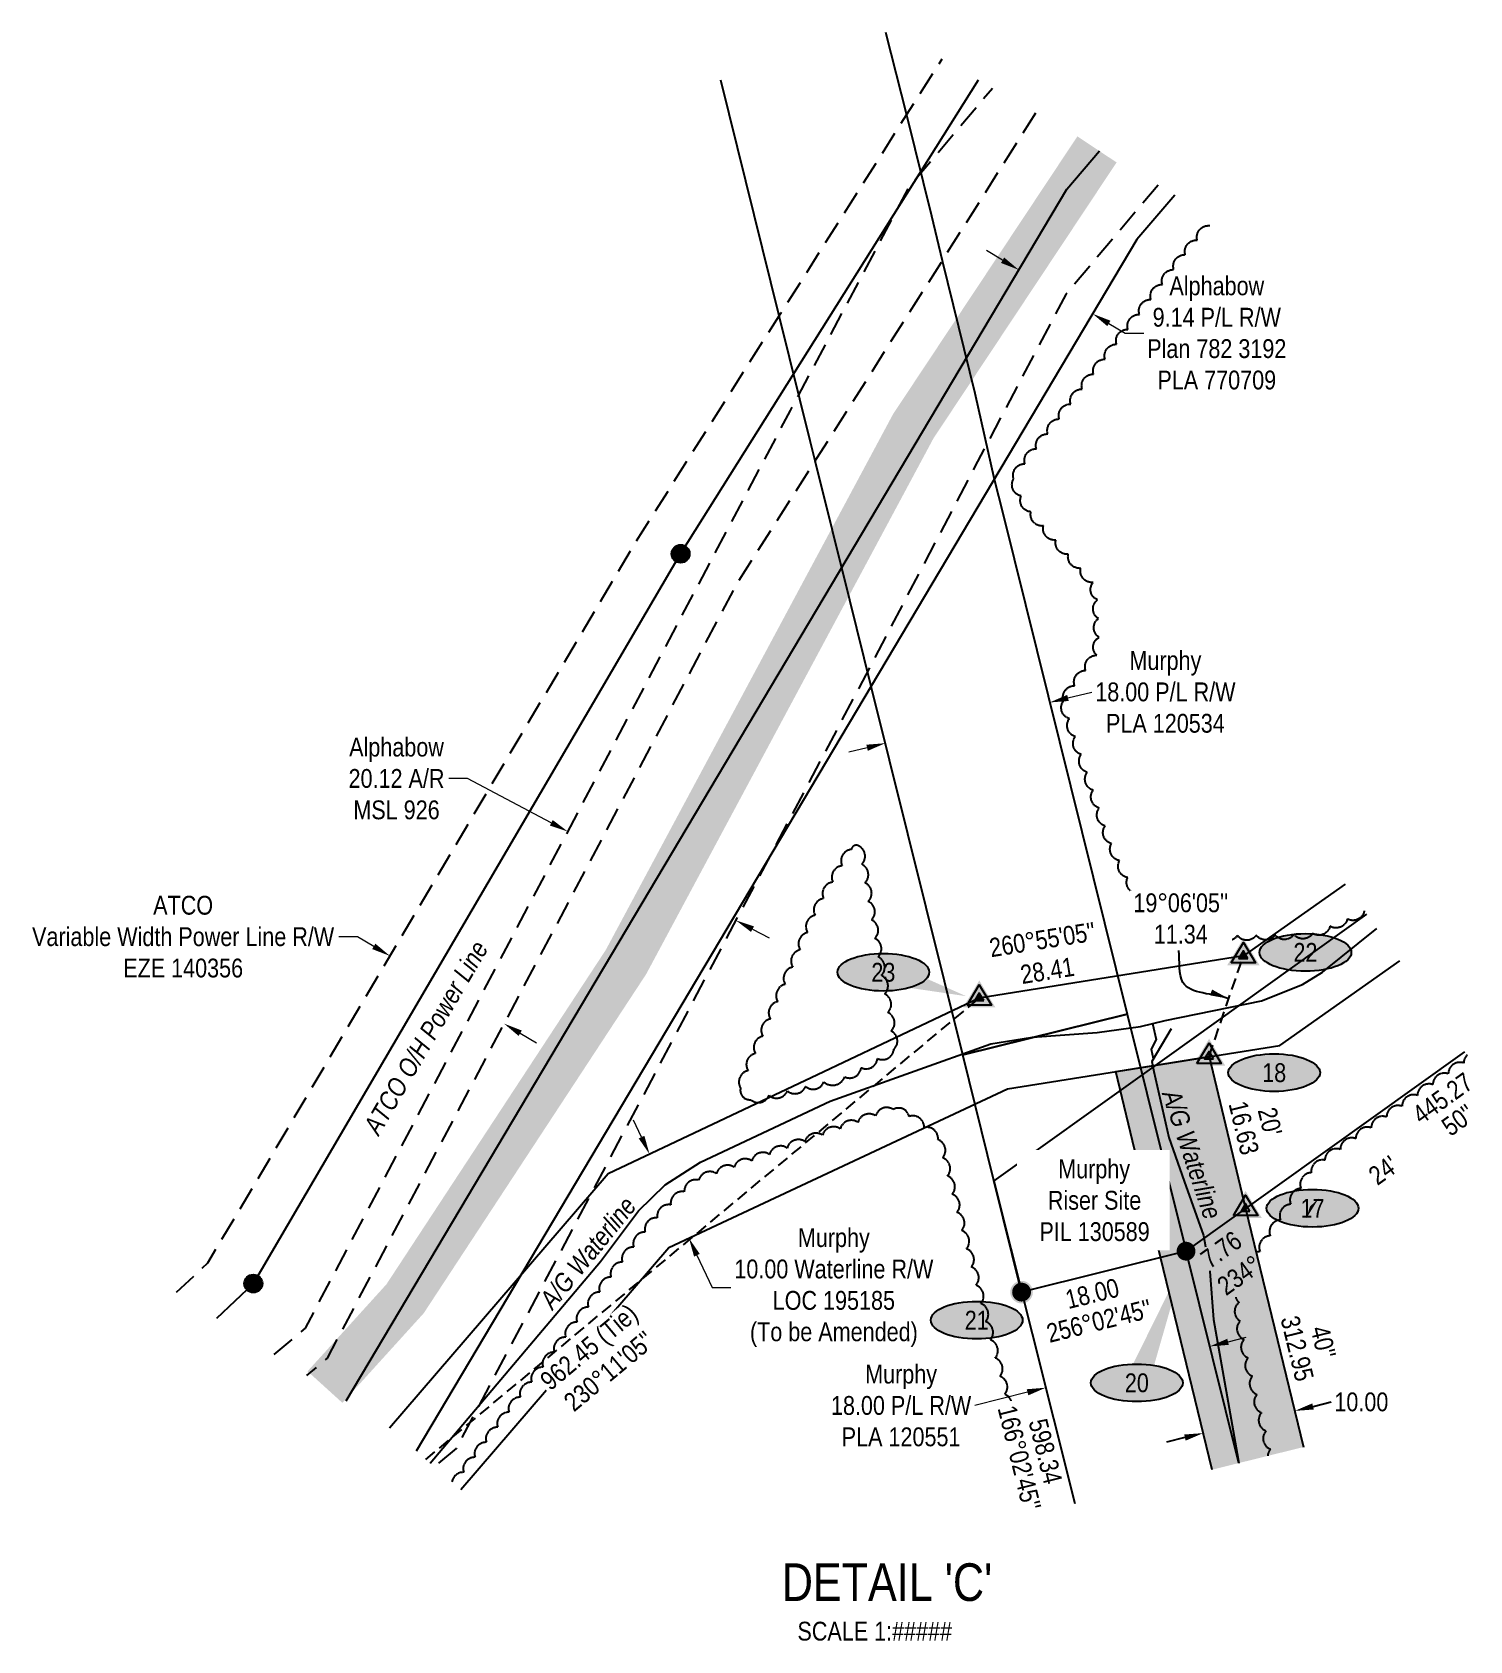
# Model space of a CAD drawing. Extents: x 522460 to 527368, y 6046501 to 6050026.
# Drawn here: x 522460 to 523224, y 6048021 to 6048875 of the extents above; entities that cross this region are included whole.
import ezdxf
from ezdxf.enums import TextEntityAlignment as Align

# ---------------------------------------------------------------- set-up
doc = ezdxf.new("R2010")
doc.units = 0
doc.header["$LTSCALE"] = 5
doc.header["$PDSIZE"] = 0.5
for name, pattern in [('0', [1, 1, 0]), ('foc-ACCESSROAD', [3.75, 2.5, -1.25]), ('foc-FLOWLINE', [3.75, 2.5, -1.25]), ('foc-TIELINE', [1.875, 1.25, -0.625]), ('foc-TRAV', [1.875, 1.25, -0.625]), ('POWERLINE5', [7.8, 2.4, -0.6, 0.6, -0.6, 0.6, -0.6, 2.4])]:
    doc.linetypes.add(name, pattern=pattern)
doc.layers.get('Defpoints').update_dxf_attribs({"color": 9})
for name, color, linetype in [('AS-PIPE-AG', 44, 'Continuous'), ('AS-PIPE-UG-T', 44, 'Continuous'), ('AS-POWER', 104, 'foc-POWER'), ('AS-POWER-EXISTING', 72, 'POWERLINE5'), ('AS-POWER-T', 104, 'Continuous'), ('AS-ROADS', 254, 'Continuous'), ('C-RW', 13, 'Continuous'), ('C-WS', 13, 'foc-ACCESSROAD'), ('DETAIL-T', 7, 'Continuous'), ('F-EZE', 190, 'foc-FLOWLINE'), ('F-RW', 190, 'Continuous'), ('F-WS', 190, 'foc-ACCESSROAD'), ('L-BD', 7, 'Continuous'), ('L-BD1', 253, 'Continuous'), ('L-MON', 1, 'Continuous'), ('L-TIE', 7, 'foc-TIELINE'), ('P-ELEVATION', 7, 'Continuous'), ('P-PROPOSED', 10, 'Continuous'), ('P-PROPOSED-H', 21, 'Continuous'), ('P-STATION', 7, 'Continuous'), ('P-TRAV', 4, 'foc-TRAV'), ('P-TXT', 4, 'Continuous'), ('T-BUSH', 110, '0')]:
    doc.layers.add(name, color=color, linetype=linetype)
for name, color, linetype, lineweight in [('C-RW-T', 13, 'Continuous', 9), ('C-WS-T', 13, 'Continuous', 9), ('F-EZE-T', 190, 'Continuous', 9), ('F-RW-T', 190, 'Continuous', 9), ('F-WS-T', 190, 'Continuous', 9)]:
    doc.layers.add(name, color=color, linetype=linetype, lineweight=lineweight)
doc.styles.add('80', font='ARIALN.TTF', dxfattribs={"height": 10})
doc.styles.add('80CG', font='ARIALN.TTF', dxfattribs={"height": 10})
doc.styles.add('80L', font='ARIALN.TTF', dxfattribs={"height": 10})
doc.styles.add('foc-LtypeFont', font='ARIALN.TTF', dxfattribs={"height": 7.35})
doc.linetypes.add('foc-POWER', pattern='A,6,-1,["P",foc-LtypeFont,S=0.2,R=0,X=-0.625,Y=-0.75],-1.24,4', length=12.24)
doc.dimstyles.new('Compass 5 000', dxfattribs={"dimscale": 5, "dimtxt": 9, "dimasz": 2, "dimexe": 0.2, "dimexo": 0.0625, "dimgap": 0.5, "dimtad": 0, "dimtih": 1, "dimtoh": 1, "dimzin": 0, "dimdsep": 46, "dimtxsty": '80CG', "dimcen": 0.1, "dimse1": 1, "dimse2": 1, "dimclrd": 256, "dimclrt": 256, "dimaunit": 1, "dimadec": 4, "dimazin": 0, "dimtfac": 0.06, "dimtofl": 0, "dimtmove": 0, "dimatfit": 1, "dimfxl": 0.2, "dimtolj": 1, "dimtzin": 0, "dimlwd": -1, "dimarcsym": 0})

# ---------------------------------------------------------------- blocks, each defined once
blk = doc.blocks.new('POWERPOLE')
h = blk.add_hatch(color=255)
edge = h.paths.add_edge_path()
edge.add_arc((0, 0), 0.96, 0, 360)
at = {"linetype": 'Continuous'}
for p, q in [((0.68, -0.68), (-0.68, 0.68)), ((-0.68, -0.68), (0.68, 0.68))]:
    blk.add_line(p, q, dxfattribs=at)
blk.add_circle((0, 0), 0.96, dxfattribs=at)
blk = doc.blocks.new('*D402')
at = {"layer": 'C-RW-T', "transparency": 16777216}
for p, q in [((523095.13, 6048179.86), (523104.82, 6048182.3)), ((522988.65, 6048153.05), (522960.59, 6048145.99))]:
    blk.add_line(p, q, dxfattribs=at)
for points in [[(523094.72, 6048181.48), (523095.53, 6048178.25), (523085.43, 6048177.42)], [(522988.24, 6048154.67), (522989.06, 6048151.43), (522998.35, 6048155.49)]]:
    blk.add_solid(points, dxfattribs=at)
at = {"layer": 'Defpoints', "color": 0, "transparency": 16777216}
for p in [(523088.37, 6048165.76), (522998.35, 6048155.49), (523001.28, 6048143.83)]:
    blk.add_point(p, dxfattribs=at)
at = {"layer": 'C-RW-T', "transparency": 16777216, "insert": (522921.51, 6048145.99), "char_height": 10, "attachment_point": 5, "style": '80CG'}
blk.add_mtext('\\A1;Murphy\\P18.00 P/L R/W\\PPLA 120551', dxfattribs=at)
blk = doc.blocks.new('*D403')
at = {"layer": 'Defpoints', "color": 0, "transparency": 16777216}
for p in [(522650.11, 6048384.77), (522650.11, 6048384.77), (522710.66, 6048348.84)]:
    blk.add_point(p, dxfattribs=at)
at = {"layer": 'F-EZE-T', "transparency": 16777216}
for p, q in [((522632.91, 6048394.97), (522622.91, 6048394.97)), ((522641.51, 6048389.87), (522632.91, 6048394.97)), ((522719.26, 6048343.74), (522727.86, 6048338.64))]:
    blk.add_line(p, q, dxfattribs=at)
for points in [[(522642.36, 6048391.3), (522640.66, 6048388.44), (522650.11, 6048384.77)], [(522720.11, 6048345.17), (522718.41, 6048342.31), (522710.66, 6048348.84)]]:
    blk.add_solid(points, dxfattribs=at)
at = {"layer": 'F-EZE-T', "transparency": 16777216, "insert": (522540.27, 6048394.97), "char_height": 10, "attachment_point": 5, "style": '80CG'}
blk.add_mtext('\\A1;ATCO\\PVariable Width Power Line R/W\\PEZE 140356', dxfattribs=at)
blk = doc.blocks.new('*D404')
at = {"layer": 'Defpoints', "color": 0, "transparency": 16777216}
for p in [(522983.49, 6048748.28), (523022.73, 6048724.95), (523023.24, 6048725.8)]:
    blk.add_point(p, dxfattribs=at)
at = {"layer": 'F-RW-T', "transparency": 16777216}
for p, q in [((522975.41, 6048754.25), (522966.81, 6048759.36)), ((523031.84, 6048720.69), (523040.43, 6048715.58)), ((523040.43, 6048715.58), (523050.43, 6048715.58))]:
    blk.add_line(p, q, dxfattribs=at)
for points in [[(522976.26, 6048755.68), (522974.55, 6048752.81), (522984, 6048749.14)], [(523032.69, 6048722.13), (523030.99, 6048719.26), (523023.24, 6048725.8)]]:
    blk.add_solid(points, dxfattribs=at)
at = {"layer": 'F-RW-T', "transparency": 16777216, "insert": (523089.14, 6048715.58), "char_height": 10, "attachment_point": 5, "style": '80CG'}
blk.add_mtext('\\A1;Alphabow\\P9.14 P/L R/W\\PPlan 782 3192\\PPLA 770709', dxfattribs=at)
blk = doc.blocks.new('*D405')
at = {"layer": 'Defpoints', "color": 0, "transparency": 16777216}
for p in [(522744.6, 6048450.81), (522739.69, 6048441.51), (522828.85, 6048394.39)]:
    blk.add_point(p, dxfattribs=at)
at = {"layer": 'F-WS-T', "transparency": 16777216}
for p, q in [((522691.31, 6048478.97), (522681.31, 6048478.97)), ((522735.76, 6048455.48), (522691.31, 6048478.97)), ((522842.6, 6048399.01), (522851.44, 6048394.34))]:
    blk.add_line(p, q, dxfattribs=at)
for points in [[(522736.54, 6048456.95), (522734.98, 6048454.01), (522744.6, 6048450.81)], [(522843.38, 6048400.48), (522841.82, 6048397.54), (522833.76, 6048403.68)]]:
    blk.add_solid(points, dxfattribs=at)
at = {"layer": 'F-WS-T', "transparency": 16777216, "insert": (522653.58, 6048478.97), "char_height": 10, "attachment_point": 5, "style": '80CG'}
blk.add_mtext('\\A1;Alphabow\\P20.12 A/R\\PMSL 926', dxfattribs=at)
blk = doc.blocks.new('*D406')
at = {"layer": 'C-RW-T', "transparency": 16777216}
for p, q in [((522783.68, 6048288.58), (522779.44, 6048297.64)), ((522813.09, 6048225.84), (522821.13, 6048208.7)), ((522821.13, 6048208.7), (522831.13, 6048208.7))]:
    blk.add_line(p, q, dxfattribs=at)
for points in [[(522785.19, 6048289.29), (522782.18, 6048287.87), (522787.93, 6048279.53)], [(522814.6, 6048226.55), (522811.58, 6048225.13), (522808.85, 6048234.89)]]:
    blk.add_solid(points, dxfattribs=at)
at = {"layer": 'Defpoints', "color": 0, "transparency": 16777216}
for p in [(522811.41, 6048290.53), (522832.33, 6048245.9), (522808.85, 6048234.89)]:
    blk.add_point(p, dxfattribs=at)
at = {"layer": 'C-RW-T', "transparency": 16777216, "insert": (522885.81, 6048208.7), "char_height": 10, "attachment_point": 5, "style": '80CG'}
blk.add_mtext('\\A1;Murphy\\P10.00 Waterline R/W\\PLOC 195185\\P(To be Amended)', dxfattribs=at)
blk = doc.blocks.new('*U400')
at = {"layer": 'P-ELEVATION'}
h = blk.add_hatch(color=111, dxfattribs=at)
h.dxf.hatch_style = 1
edge = h.paths.add_edge_path()
edge.add_ellipse((0, 0), major_axis=(-24.38, 0), ratio=0.410256, start_angle=0, end_angle=360)
at = {"layer": 'P-ELEVATION', "color": 7, "flags": 128}
blk.add_lwpolyline([(0, 0, 12.5, 0, 0), (44.02, -12.72, 0, 0, 0)], format="xyseb", dxfattribs=at)
at = {"layer": 'P-ELEVATION', "color": 7}
blk.add_ellipse((0, 0), major_axis=(-24.38, 0), ratio=0.410256, dxfattribs=at)
at = {"layer": 'P-ELEVATION', "style": '80'}
blk.add_attdef('ELEVATION', text='', height=10, dxfattribs=at).set_placement((0, 0), align=Align.MIDDLE_CENTER)
blk = doc.blocks.new('*U409')
at = {"layer": 'P-ELEVATION'}
h = blk.add_hatch(color=111, dxfattribs=at)
h.dxf.hatch_style = 1
edge = h.paths.add_edge_path()
edge.add_ellipse((0, 0), major_axis=(-24.38, 0), ratio=0.410256, start_angle=0, end_angle=360)
at = {"layer": 'P-ELEVATION', "color": 7, "flags": 128}
blk.add_lwpolyline([(0, 0, 12.5, 0, 0), (25.17, 65.02, 0, 0, 0)], format="xyseb", dxfattribs=at)
at = {"layer": 'P-ELEVATION', "color": 7}
blk.add_ellipse((0, 0), major_axis=(-24.38, 0), ratio=0.410256, dxfattribs=at)
at = {"layer": 'P-ELEVATION', "style": '80'}
blk.add_attdef('ELEVATION', text='', height=10, dxfattribs=at).set_placement((0, 0), align=Align.MIDDLE_CENTER)
blk = doc.blocks.new('*U401')
at = {"layer": 'P-ELEVATION'}
h = blk.add_hatch(color=111, dxfattribs=at)
h.dxf.hatch_style = 1
edge = h.paths.add_edge_path()
edge.add_ellipse((0, 0), major_axis=(-24.38, 0), ratio=0.410256, start_angle=0, end_angle=360)
at = {"layer": 'P-ELEVATION', "color": 7, "flags": 128}
blk.add_lwpolyline([(0, 0, 12.5, 0, 0), (13.04, 0.25, 0, 0, 0)], format="xyseb", dxfattribs=at)
at = {"layer": 'P-ELEVATION', "color": 7}
blk.add_ellipse((0, 0), major_axis=(-24.38, 0), ratio=0.410256, dxfattribs=at)
at = {"layer": 'P-ELEVATION', "style": '80'}
blk.add_attdef('ELEVATION', text='', height=10, dxfattribs=at).set_placement((0, 0), align=Align.MIDDLE_CENTER)
blk = doc.blocks.new('fdia')
at = {"color": 255, "const_width": 1}
blk.add_lwpolyline([(-0.5, 0, 1), (0.5, 0, 1)], format="xyb", close=True, dxfattribs=at)
blk = doc.blocks.new('Fdiaa')
blk.add_blockref('fdia', (0, 0))
blk = doc.blocks.new('fdib')
at = {"color": 1, "const_width": 1.6}
blk.add_lwpolyline([(-0.4, 0, 1), (0.4, 0, 1)], format="xyb", close=True, dxfattribs=at)
at = {"color": 1}
blk.add_circle((0, 0), 0.8, dxfattribs=at)
blk = doc.blocks.new('Fdibb')
blk.add_blockref('fdib', (0, 0))
blk = doc.blocks.new('fdicc')
for name in ['Fdibb', 'Fdiaa']:
    blk.add_blockref(name, (0, 0))
blk = doc.blocks.new('FDI')
blk.add_blockref('fdicc', (0, 0))
blk = doc.blocks.new('TRIA')
blk.add_hatch(color=255).paths.add_polyline_path([(-0.04, 1.52), (-1.47, -0.87), (1.39, -0.87)])
blk = doc.blocks.new('Hybrid_EC')
at = {"color": 251}
for points in [[(-1.3, -0.74), (0, 1.42), (1.3, -0.74)], [(0.47, -0.26), (0, 0.53), (-0.47, -0.26)]]:
    blk.add_lwpolyline(points, close=True, dxfattribs=at)
at = {"layer": 'Defpoints'}
blk.add_circle((0, 0), 0.05, dxfattribs=at)
at = {"xscale": 1.2, "yscale": 1.2, "zscale": 1.2}
blk.add_blockref('TRIA', (0.05, 0.06), dxfattribs=at)
blk = doc.blocks.new('Hybrid_XC')
h = blk.add_hatch(color=251)
h.dxf.hatch_style = 1
h.paths.add_polyline_path([(-0.41, -0.24), (0, 0.45), (0.41, -0.24)])
at = {"color": 251}
for points in [[(-1.3, -0.74), (0, 1.42), (1.3, -0.74)], [(-0.41, -0.24), (0, 0.45), (0.41, -0.24)]]:
    blk.add_lwpolyline(points, close=True, dxfattribs=at)
at = {"color": 4}
blk.add_lwpolyline([(-0.41, -0.24), (0, 0.45), (0.41, -0.24)], close=True, dxfattribs=at)
at = {"layer": 'Defpoints'}
blk.add_circle((0, 0), 0.1, dxfattribs=at)
at = {"xscale": 1.2, "yscale": 1.2, "zscale": 1.2}
blk.add_blockref('TRIA', (0.05, 0.06), dxfattribs=at)
blk = doc.blocks.new('*U407')
at = {"layer": 'P-ELEVATION'}
h = blk.add_hatch(color=111, dxfattribs=at)
h.dxf.hatch_style = 1
edge = h.paths.add_edge_path()
edge.add_ellipse((0, 0), major_axis=(-24.38, 0), ratio=0.410256, start_angle=0, end_angle=360)
at = {"layer": 'P-ELEVATION', "color": 7, "flags": 128}
blk.add_lwpolyline([(0, 0, 12.5, 0, 0), (-1.4, 0.87, 0, 0, 0)], format="xyseb", dxfattribs=at)
at = {"layer": 'P-ELEVATION', "color": 7}
blk.add_ellipse((0, 0), major_axis=(-24.38, 0), ratio=0.410256, dxfattribs=at)
at = {"layer": 'P-ELEVATION', "style": '80'}
blk.add_attdef('ELEVATION', text='', height=10, dxfattribs=at).set_placement((0, 0), align=Align.MIDDLE_CENTER)
blk = doc.blocks.new('*D408')
at = {"layer": 'Defpoints', "color": 0, "transparency": 16777216}
for p in [(523129.03, 6048149.35), (523130.53, 6048143.17), (523080.44, 6048137.55)]:
    blk.add_point(p, dxfattribs=at)
at = {"layer": 'P-TXT', "transparency": 16777216}
for p, q in [((523140.24, 6048145.53), (523149.96, 6048147.9)), ((523072.22, 6048129.01), (523062.51, 6048126.65))]:
    blk.add_line(p, q, dxfattribs=at)
for points in [[(523139.85, 6048147.15), (523140.64, 6048143.92), (523130.53, 6048143.17)], [(523071.83, 6048130.63), (523072.62, 6048127.39), (523081.94, 6048131.37)]]:
    blk.add_solid(points, dxfattribs=at)
at = {"layer": 'P-TXT', "transparency": 16777216, "insert": (523165.9, 6048147.9), "char_height": 10, "attachment_point": 5, "style": '80CG'}
blk.add_mtext('\\A1;10.00', dxfattribs=at)
blk = doc.blocks.new('*U410')
at = {"layer": 'P-ELEVATION'}
h = blk.add_hatch(color=111, dxfattribs=at)
h.dxf.hatch_style = 1
edge = h.paths.add_edge_path()
edge.add_ellipse((0, 0), major_axis=(-24.38, 0), ratio=0.410256, start_angle=0, end_angle=360)
at = {"layer": 'P-ELEVATION', "color": 7, "flags": 128}
blk.add_lwpolyline([(0, 0, 12.5, 0, 0), (-3.38, -0.16, 0, 0, 0)], format="xyseb", dxfattribs=at)
at = {"layer": 'P-ELEVATION', "color": 7}
blk.add_ellipse((0, 0), major_axis=(-24.38, 0), ratio=0.410256, dxfattribs=at)
at = {"layer": 'P-ELEVATION', "style": '80'}
blk.add_attdef('ELEVATION', text='', height=10, dxfattribs=at).set_placement((0, 0), align=Align.MIDDLE_CENTER)
blk = doc.blocks.new('*D495')
at = {"layer": 'C-RW-T', "transparency": 16777216}
for p, q in [((523010.11, 6048521.81), (523022.76, 6048524.95)), ((522903.44, 6048495.34), (522893.73, 6048492.93))]:
    blk.add_line(p, q, dxfattribs=at)
for points in [[(523009.71, 6048523.43), (523010.51, 6048520.19), (523000.4, 6048519.4)], [(522903.04, 6048496.96), (522903.84, 6048493.72), (522913.14, 6048497.75)]]:
    blk.add_solid(points, dxfattribs=at)
at = {"layer": 'Defpoints', "color": 0, "transparency": 16777216}
for p in [(522998.28, 6048527.95), (523000.4, 6048519.4), (522911.02, 6048506.29)]:
    blk.add_point(p, dxfattribs=at)
at = {"layer": 'C-RW-T', "transparency": 16777216, "insert": (523061.85, 6048524.95), "char_height": 10, "attachment_point": 5, "style": '80CG'}
blk.add_mtext('\\A1;Murphy{\\A1;\\P18.00 P/L R/W \\PPLA 120534}', dxfattribs=at)

msp = doc.modelspace()

# ---------------------------------------------------------------- hatches: boundary and pattern name
at = {"layer": 'P-PROPOSED-H'}
h = msp.add_hatch(color=256, dxfattribs=at)
h.dxf.hatch_style = 1
h.paths.add_polyline_path([(523086.66, 6048111.954), (523057.832, 6048230.601), (523035.56, 6048323.497), (523085.054, 6048331.408), (523104.428, 6048250.6), (523135.193, 6048123.971)])

# ---------------------------------------------------------------- linework, layer by layer
at = {"layer": 'AS-PIPE-AG', "flags": 128}
for points in [[(522671.438, 6048115.392), (522761.891, 6048222.541), (522782.131, 6048249.477), (522796.159, 6048263.22), (522814.939, 6048275.344), (522883.799, 6048307.617), (522969.23, 6048338.056), (522991.274, 6048341.57), (523025.676, 6048344.213), (523048.614, 6048347.377), (523061.758, 6048350.43), (523112.922, 6048361.025), (523134.64, 6048369.7), (523145.29, 6048376.132), (523174.122, 6048399.28)], [(523055.071, 6048348.821), (523056.945, 6048340.425), (523054.277, 6048335.293), (523055.361, 6048330.3)], [(523064.921, 6048346.082), (523054.666, 6048328.801), (523055.751, 6048323.374), (523063.727, 6048288.362), (523071.828, 6048265.099), (523082.032, 6048236.369), (523083.116, 6048230.304)], [(523085.393, 6048217.554), (523085.456, 6048217.203), (523087.36, 6048191.716), (523100.523, 6048117.45), (523100.859, 6048115.47)]]:
    msp.add_lwpolyline(points, dxfattribs=at)
at = {"layer": 'AS-POWER', "flags": 128}
msp.add_lwpolyline([(522558.216, 6048192.496), (522577.551, 6048210.812), (522804.39, 6048598.383), (522962.601, 6048850.009)], dxfattribs=at)
at = {"layer": 'AS-ROADS', "const_width": 24.987, "flags": 128}
msp.add_lwpolyline([(522615.606, 6048155.825), (522658.135, 6048202.736), (522775.39, 6048381.489), (522927.981, 6048666.103), (523025.521, 6048813.105)], dxfattribs=at)
at = {"layer": 'C-RW', "flags": 128}
for points in [[(522913.269, 6048875.365), (522924.438, 6048831.429), (522937.606, 6048777.79), (522943.407, 6048754.16), (522960.738, 6048683.577), (522970.991, 6048637.924), (522975.46, 6048619.917), (523041.475, 6048353.903), (522954.22, 6048332.224), (522905.673, 6048527.849), (522894.295, 6048573.697), (522875.918, 6048647.749), (522873.302, 6048658.292), (522856.8, 6048724.788), (522825.749, 6048849.913)], [(523157.256, 6048422.872), (523103.258, 6048384.771), (522963.016, 6048362.355), (522963.016, 6048362.355), (522877.114, 6048321.66), (522765.997, 6048269.02), (522649.872, 6048133.93)], [(523168.649, 6048406.936), (523049.536, 6048321.703), (522970.81, 6048265.37), (522979.721, 6048229.462), (523013.847, 6048093.926)], [(522687.75, 6048101.369), (522798.265, 6048229.933), (522977.949, 6048314.159), (522977.949, 6048314.159), (523122.585, 6048337.278), (523186.305, 6048382.238)], [(523100.926, 6048115.487), (523072.817, 6048227.998), (523220.893, 6048333.855)]]:
    msp.add_lwpolyline(points, dxfattribs=at)
at = {"layer": 'C-WS', "linetype": 'Continuous', "flags": 128}
msp.add_lwpolyline([(523072.817, 6048227.998), (522985.482, 6048206.249), (522970.788, 6048265.46), (522954.22, 6048332.224), (523041.475, 6048353.903), (523072.817, 6048227.998), (523072.817, 6048227.998)], close=True, dxfattribs=at)
at = {"layer": 'F-EZE', "flags": 128}
for points in [[(522536.747, 6048206.214), (522553.452, 6048221.864), (522780.366, 6048604.276), (522857.692, 6048726.196), (522924.438, 6048831.429), (522943.374, 6048861.286)], [(522992.818, 6048832.286), (522943.407, 6048754.16), (522876.664, 6048648.919), (522833.727, 6048581.572), (522616.72, 6048171.203), (522605.851, 6048162.058)]]:
    msp.add_lwpolyline(points, dxfattribs=at)
at = {"layer": 'F-RW', "flags": 128}
for points in [[(522626.927, 6048148.591), (523009.448, 6048791.932), (523026.832, 6048812.336)], [(523066.823, 6048788.88), (523046.71, 6048765.272), (522664.068, 6048121.727)]]:
    msp.add_lwpolyline(points, dxfattribs=at)
at = {"layer": 'F-WS', "flags": 128}
for points in [[(522588.545, 6048173.116), (522605.26, 6048187.18), (522862.844, 6048674.517), (522926.002, 6048793.591), (522970.065, 6048845.631)], [(523057.989, 6048794.062), (523009.104, 6048736.32), (522962.1, 6048647.333), (522899.082, 6048527.033), (522685.217, 6048123.148), (522673.695, 6048113.451)]]:
    msp.add_lwpolyline(points, dxfattribs=at)
at = {"layer": 'L-TIE', "flags": 128}
msp.add_lwpolyline([(522669.137, 6048117.369), (522963.016, 6048362.355)], dxfattribs=at)
at = {"layer": 'P-PROPOSED', "flags": 128}
msp.add_lwpolyline([(523086.66, 6048111.954), (523057.832, 6048230.601), (523035.56, 6048323.497), (523085.054, 6048331.408), (523104.428, 6048250.6), (523135.193, 6048123.971)], dxfattribs=at)
at = {"layer": 'P-TRAV', "flags": 128}
msp.add_lwpolyline([(523085.054, 6048331.408), (523103.258, 6048384.771)], dxfattribs=at)
at = {"layer": 'T-BUSH', "flags": 128}
for points in [[(523167.471, 6048408.715, -0.5205671), (523158.466, 6048404.459, -0.5205671), (523149.243, 6048400.607, -0.5205671), (523140.02, 6048396.756, -0.5205671), (523130.102, 6048396.206, -0.5205671), (523120.109, 6048396.012, -0.5205671), (523110.116, 6048395.818, -0.5205671), (523100.123, 6048395.624, -0.5205671), (523090.13, 6048395.43, -0.5205671), (523080.512, 6048396.585, -0.5205671), (523072.054, 6048401.909, -0.5205671), (523063.595, 6048407.233, -0.5205671), (523055.136, 6048412.557, -0.5205671), (523046.677, 6048417.882, -0.5205671), (523041.83, 6048426.42, -0.5205671), (523037.524, 6048435.44, -0.5205671), (523033.217, 6048444.459, -0.5205671), (523029.823, 6048453.847, -0.5205671), (523026.665, 6048463.33, -0.5205671), (523023.506, 6048472.812, -0.5205671), (523020.348, 6048482.295, -0.5205671), (523017.189, 6048491.778, -0.5205671), (523014.031, 6048501.26, -0.5205671), (523010.872, 6048510.743, -0.5205671), (523007.78, 6048520.215, -0.5205671), (523013.646, 6048528.307, -0.5205671), (523019.513, 6048536.4, -0.5205671), (523025.379, 6048544.492, -0.5205671), (523026.67, 6048553.963, -0.5205671), (523026.252, 6048563.949, -0.5205671), (523025.833, 6048573.935, -0.5205671), (523023.532, 6048583.164, -0.5205671), (523016.919, 6048590.658, -0.5205671), (523010.306, 6048598.153, -0.5205671), (523003.693, 6048605.648, -0.5205671), (522997.081, 6048613.142, -0.5205671), (522990.468, 6048620.637, -0.5205671), (522985.287, 6048629.043, -0.5205671), (522981.292, 6048638.205, -0.5205671), (522987.267, 6048646.15, -0.5205671), (522993.348, 6048654.083, -0.5205671), (522999.429, 6048662.015, -0.5205671), (523005.509, 6048669.947, -0.5205671), (523011.59, 6048677.879, -0.5205671), (523017.671, 6048685.812, -0.5205671), (523023.752, 6048693.744, -0.5205671), (523029.833, 6048701.676, -0.5205671), (523035.914, 6048709.608, -0.5205671), (523041.995, 6048717.54, -0.5205671), (523048.076, 6048725.473, -0.5205671), (523054.157, 6048733.405, -0.5205671), (523060.237, 6048741.337, -0.5205671), (523066.318, 6048749.269, -0.5205671), (523072.399, 6048757.202, -0.5205671), (523078.745, 6048764.918, -0.5205671), (523085.464, 6048772.623, -0.5205671)], [(523222.095, 6048332.275, 0.2021053), (523220.253, 6048327.909, 0.5205671), (523212.063, 6048322.179, 0.5205671), (523203.875, 6048316.448, 0.5205671), (523195.686, 6048310.717, 0.5205671), (523187.498, 6048304.986, 0.5205671), (523179.309, 6048299.255, 0.5205671), (523171.121, 6048293.524, 0.5205671), (523162.932, 6048287.792, 0.5205671), (523154.744, 6048282.061, 0.5205671), (523146.555, 6048276.33, 0.5205671), (523139.319, 6048269.679, 0.5205671), (523133.873, 6048261.298, 0.5205671), (523128.428, 6048252.917, 0.5205671), (523122.982, 6048244.536, 0.5205671), (523117.537, 6048236.154, 0.5205671), (523112.091, 6048227.773, 0.0849873), (523110.075, 6048227.356, 0.0905386)], [(522980.037, 6048148.536, 0.2082985), (522976.525, 6048151.909, 0.5205671), (522973.994, 6048161.573, 0.5205671), (522971.463, 6048171.237, 0.5205671), (522968.931, 6048180.9, 0.5205671), (522966.4, 6048190.564, 0.5205671), (522963.868, 6048200.228, 0.2586782), (522965.029, 6048206.027, 0.2327863), (522961.325, 6048209.931, 0.5205671), (522958.792, 6048219.599, 0.5205671), (522956.26, 6048229.268, 0.5205671), (522953.727, 6048238.937, 0.5205671), (522951.194, 6048248.605, 0.5205671), (522948.661, 6048258.274, 0.2602473), (522949.812, 6048264.094, 0.2269377), (522946.148, 6048267.874, 0.5205671), (522943.617, 6048277.538, 0.5205671), (522941.086, 6048287.201, 0.5205671), (522933.775, 6048293.628, 0.5205671), (522925.74, 6048299.563, 0.5205671), (522917.372, 6048303.205, 0.5205671), (522907.981, 6048299.798, 0.5205671), (522898.591, 6048296.39, 0.5205671), (522889.2, 6048292.983, 0.5205671), (522879.809, 6048289.575, 0.5205671), (522870.419, 6048286.168, 0.5205671), (522861.028, 6048282.76, 0.5205671), (522851.638, 6048279.353, 0.5205671), (522842.247, 6048275.945, 0.5205671), (522832.856, 6048272.538, 0.5205671), (522823.466, 6048269.13, 0.5205671), (522814.075, 6048265.723, 0.5205671), (522806.406, 6048259.558, 0.5205671), (522799.223, 6048252.615, 0.5205671), (522792.04, 6048245.673, 0.5205671), (522785.564, 6048238.104, 0.5205671), (522779.544, 6048230.132, 0.5205671), (522773.524, 6048222.16, 0.5205671), (522767.505, 6048214.188, 0.5205671), (522761.485, 6048206.215, 0.5205671), (522755.465, 6048198.243, 0.5205671), (522749.445, 6048190.271, 0.5205671), (522743.425, 6048182.299, 0.5205671), (522737.405, 6048174.327, 0.5205671), (522731.385, 6048166.354, 0.5205671), (522725.366, 6048158.382, 0.5205671), (522719.346, 6048150.41, 0.5205671), (522713.326, 6048142.438, 0.5205671), (522707.306, 6048134.465, 0.5205671), (522701.286, 6048126.493, 0.5205671), (522695.266, 6048118.521, 0.5205671), (522689.246, 6048110.549, 0.3775058), (522683.011, 6048105.443)], [(523099.189, 6048203.496, 0.1363503), (523100.937, 6048200.736, 0.5205671), (523101.445, 6048190.899, 0.5205671), (523103.591, 6048181.137, 0.5205671), (523105.737, 6048171.376, 0.5205671), (523108.063, 6048161.656, 0.5205671), (523110.461, 6048151.953, 0.5205671), (523112.858, 6048142.25, 0.5205671), (523115.255, 6048132.547, 0.5205671), (523117.652, 6048122.843, 0.1633022), (523116.162, 6048119.259)]]:
    msp.add_lwpolyline(points, format="xyb", dxfattribs=at)
msp.add_lwpolyline([(522891.562, 6048320.542, 0.5205671), (522900.272, 6048325.434, 0.5205671), (522908.982, 6048330.325, 0.5205671), (522917.692, 6048335.217, 0.5205671), (522916.263, 6048344.909, 0.5205671), (522914.525, 6048354.746, 0.5205671), (522912.788, 6048364.584, 0.5205671), (522911.05, 6048374.421, 0.5205671), (522909.313, 6048384.259, 0.5205671), (522907.576, 6048394.096, 0.5205671), (522905.838, 6048403.934, 0.5205671), (522904.101, 6048413.771, 0.5205671), (522902.363, 6048423.609, 0.5205671), (522900.626, 6048433.446, 0.5205671), (522898.889, 6048443.284, 0.5205671), (522895.129, 6048441.348, 0.5205671), (522890.208, 6048432.654, 0.5205671), (522885.287, 6048423.96, 0.5205671), (522880.366, 6048415.267, 0.5205671), (522875.826, 6048406.384, 0.5205671), (522871.87, 6048397.211, 0.5205671), (522867.914, 6048388.037, 0.5205671), (522863.959, 6048378.864, 0.5205671), (522860.003, 6048369.691, 0.5205671), (522856.048, 6048360.518, 0.5205671), (522852.092, 6048351.344, 0.5205671), (522848.136, 6048342.171, 0.5205671), (522844.181, 6048332.998, 0.5205671), (522840.225, 6048323.825, 0.5205671), (522836.269, 6048314.652, 0.5205671), (522841.691, 6048308.448, 0.5205671), (522851.399, 6048310.802, 0.5205671), (522861.108, 6048313.156, 0.5205671), (522870.816, 6048315.511, 0.5205671), (522880.524, 6048317.865, 0.5205671)], format="xyb", close=True, dxfattribs=at)

# ---------------------------------------------------------------- block references
at = {"layer": 'AS-POWER-EXISTING', "xscale": 4.9948784621796, "yscale": 4.9948784621796, "zscale": 4.9948784621796}
for p in [(522804.39, 6048598.383), (522577.551, 6048210.812)]:
    msp.add_blockref('POWERPOLE', p, dxfattribs=at)
at = {"layer": 'L-MON'}
for name, p, xscale, yscale, zscale in [('Hybrid_XC', (522963.016, 6048362.355), 4.99743855, 4.99743855, 4.99743855), ('Hybrid_EC', (522963.016, 6048362.355), 4.994878462179604, 4.994878462179604, 4.994878462179604), ('Hybrid_EC', (523085.054, 6048331.408), 4.99743855, 4.99743855, 4.99743855), ('Hybrid_EC', (523104.428, 6048250.6), 4.99743855, 4.99743855, 4.99743855), ('FDI', (522985.482, 6048206.249), 4.994878462179604, 4.994878462179604, 4.994878462179604)]:
    msp.add_blockref(name, p, dxfattribs=dict(at, xscale=xscale, yscale=yscale, zscale=zscale))
at = {"layer": 'P-STATION', "xscale": 0.9989756924359212, "yscale": 0.9989756924359212, "zscale": 0.9989756924359212}
for name, p, values in [('*U410', (523136.201, 6048386.653), {'ELEVATION': '22'}), ('*U400', (522912.09, 6048376.129), {'ELEVATION': '23'}), ('*U410', (523119.621, 6048322.799), {'ELEVATION': '18'}), ('*U407', (523139.983, 6048250.783), {'ELEVATION': '17'}), ('*U401', (522961.671, 6048191.357), {'ELEVATION': '21'})]:
    msp.add_blockref(name, p, dxfattribs=at).add_auto_attribs(values)

# ---------------------------------------------------------------- texts
at = {"color": 0, "insert": (522907.512, 6048031.196), "char_height": 9.98976, "attachment_point": 2, "style": '80'}
msp.add_mtext('SCALE 1:#####', dxfattribs=at)
at = {"layer": 'AS-PIPE-UG-T', "char_height": 9.98976, "attachment_point": 1, "style": '80L'}
for s, width, insert, rotation in [('\\pi7.32904;{\\fArial Narrow|b0|i1|c0|p34;A/G Waterline}', 85.60852, (523067.105, 6048321.673), 288.554642), ('\\pi0.06816;{\\fArial Narrow|b0|i1|c0|p34;A/G Waterline}', 71.08676, (522728.766, 6048202.687), 50.82941)]:
    msp.add_mtext_dynamic_manual_height_columns(s, width=width, gutter_width=49.974, heights=[0], dxfattribs=dict(at, insert=insert, rotation=rotation))
at = {"layer": 'AS-POWER-T', "insert": (522635.544, 6048293.969), "char_height": 9.99488, "attachment_point": 1, "rotation": 59.660308, "style": '80L'}
msp.add_mtext_dynamic_manual_height_columns('\\pi0.04997;{\\fArial Narrow|b0|i1|c0|p34;ATCO O/H Power Line}', width=115.62055, gutter_width=49.974, heights=[0], dxfattribs=at)
at = {"layer": 'DETAIL-T', "color": 3, "insert": (522914.067, 6048052.091), "char_height": 19.9795, "width": 223.62872, "attachment_point": 5, "style": '80CG'}
msp.add_mtext("DETAIL 'C'", dxfattribs=at)
at = {"layer": 'L-BD', "style": '80L'}
for s, height, rotation, p in [('445.27', 9.9898, 35.5855, (523209.029, 6048309.222)), ("50''", 9.9898, 35.5855, (523217.313, 6048297.645)), ("24'", 9.9898, 35.5855, (523177.557, 6048271.045)), ('18.00', 9.9898, 13.9838, (523023.008, 6048205.519)), ("256°02'45''", 9.98976, 13.9838, (523026.629, 6048190.978)), ("166°02'45''", 9.98976, 283.9548, (522984.387, 6048118.239)), ('598.34', 9.9898, 283.9548, (522998.202, 6048121.672))]:
    msp.add_text(s, height=height, rotation=rotation, dxfattribs=at).set_placement(p, align=Align.MIDDLE)
at = {"layer": 'L-BD', "insert": (523088.593, 6048232.877), "char_height": 9.9898, "width": 33.31116, "attachment_point": 2, "rotation": 35.5855, "style": '80L'}
msp.add_mtext('7.76 234°', dxfattribs=at)
at = {"layer": 'L-BD1', "style": '80L'}
for s, p in [('16.63', (523103.572, 6048293.452)), ("20'", (523117.412, 6048296.814)), ('312.95', (523131.904, 6048176.323)), ("40''", (523145.744, 6048179.686))]:
    msp.add_text(s, height=9.9949, rotation=283.6555, dxfattribs=at).set_placement(p, align=Align.MIDDLE)
at = {"layer": 'L-BD1', "insert": (522995.726, 6048398.401), "char_height": 9.98976, "width": 51.32979, "attachment_point": 2, "rotation": 9.0816, "style": '80L'}
msp.add_mtext("260°55'05'' 28.41", dxfattribs=at)

# ---------------------------------------------------------------- dimensions: what is measured, and where the dimension line sits
at = {"layer": 'C-RW-T', "color": 1}
dim = msp.add_linear_dim(base=(523000.404, 6048519.401), p1=(522911.023, 6048506.29), p2=(522998.284, 6048527.945), angle=13.937112, text='Murphy{\\A1;\\P18.00 P/L R/W \\PPLA 120534}', dimstyle='Compass 5 000', dxfattribs=at)
dim.commit()
dim.dimension.update_dxf_attribs({"geometry": '*D495', "text_midpoint": (523061.849, 6048524.95), "dimtype": 161})
at = {"layer": 'C-RW-T'}
dim = msp.add_linear_dim(base=(522998.346, 6048155.493), p1=(523088.367, 6048165.755), p2=(523001.283, 6048143.829), angle=194.132606, text='Murphy\\P18.00 P/L R/W\\PPLA 120551', dimstyle='Compass 5 000', dxfattribs=at)
dim.commit()
dim.dimension.update_dxf_attribs({"geometry": '*D402', "text_midpoint": (522921.508, 6048145.987), "dimtype": 161})
at = {"layer": 'F-EZE-T', "color": 3}
dim = msp.add_aligned_dim(p1=(522710.656, 6048348.841), p2=(522650.114, 6048384.766), distance=0, text='ATCO\\PVariable Width Power Line R/W\\PEZE 140356', dimstyle='Compass 5 000', dxfattribs=at)
dim.commit()
dim.dimension.update_dxf_attribs({"geometry": '*D403', "text_midpoint": (522540.274, 6048394.972)})
at = {"layer": 'F-RW-T'}
dim = msp.add_aligned_dim(p1=(522983.494, 6048748.281), p2=(523022.735, 6048724.949), distance=0.994, text='Alphabow\\P9.14 P/L R/W\\PPlan 782 3192\\PPLA 770709', dimstyle='Compass 5 000', dxfattribs=at)
dim.commit()
dim.dimension.update_dxf_attribs({"geometry": '*D404', "text_midpoint": (523089.138, 6048715.582)})
at = {"layer": 'F-WS-T'}
dim = msp.add_linear_dim(base=(522744.602, 6048450.807), p1=(522828.846, 6048394.391), p2=(522739.69, 6048441.515), angle=152.141098, text='Alphabow\\P20.12 A/R\\PMSL 926', dimstyle='Compass 5 000', dxfattribs=at)
dim.commit()
dim.dimension.update_dxf_attribs({"geometry": '*D405', "text_midpoint": (522653.579, 6048478.972), "dimtype": 161})
at = {"layer": 'P-TXT'}
dim = msp.add_linear_dim(base=(523130.527, 6048143.174), p1=(523080.441, 6048137.55), p2=(523129.026, 6048149.354), angle=13.655459, text='10.00', dimstyle='Compass 5 000', dxfattribs=at)
dim.commit()
dim.dimension.update_dxf_attribs({"geometry": '*D408', "text_midpoint": (523165.9, 6048147.896), "dimtype": 161})

# ---------------------------------------------------------------- leaders
at = {"layer": 'L-BD1', "path_type": 1}
msp.add_leader([(523095.51, 6048362.058), (523071.118, 6048370.723), (523068.974, 6048387.601)], dimstyle='Compass 5 000', override={"dimgap": 0.5, "dimtad": 0}, dxfattribs=at)

# ---------------------------------------------------------------- next in the draw order: texts
at = {"layer": 'C-WS-T', "insert": (522988.015, 6048276.685), "char_height": 9.98973, "attachment_point": 1, "style": '80L', "bg_fill": 2}
msp.add_mtext_dynamic_manual_height_columns('\\pi16.9307;Murphy\\P\\pi11.42136;Riser Site\\P\\pi6.95801;PIL 130589', width=71.06736, gutter_width=49.974, heights=[0], dxfattribs=at)
at = {"layer": 'L-BD1', "insert": (523070.038, 6048417.999), "char_height": 9.9898, "width": 51.32979, "attachment_point": 2, "style": '80L', "bg_fill": 3, "box_fill_scale": 1.15, "bg_fill_color": 256, "bg_fill_true_color": 256, "bg_fill_transparency": 0}
msp.add_mtext("19°06'05''\\P11.34", dxfattribs=at)
at = {"layer": 'L-BD1', "insert": (522752.505, 6048180.94), "char_height": 9.99488, "width": 62.08542, "attachment_point": 2, "rotation": 39.8155, "style": '80L', "bg_fill": 3, "box_fill_scale": 1.1, "bg_fill_color": 256, "bg_fill_transparency": 0}
msp.add_mtext("962.45 (Tie) 230°11'05''", dxfattribs=at)

# ---------------------------------------------------------------- next in the draw order: block references
at = {"layer": 'L-MON'}
for name, p, xscale, yscale, zscale in [('Hybrid_XC', (523103.258, 6048384.771), 4.99743855, 4.99743855, 4.99743855), ('Hybrid_EC', (523103.258, 6048384.771), 4.994878462179604, 4.994878462179604, 4.994878462179604), ('FDI', (523072.817, 6048227.998), 4.994878462179604, 4.994878462179604, 4.994878462179604)]:
    msp.add_blockref(name, p, dxfattribs=dict(at, xscale=xscale, yscale=yscale, zscale=zscale))
at = {"layer": 'P-STATION', "xscale": 0.9989756924359212, "yscale": 0.9989756924359212, "zscale": 0.9989756924359212}
msp.add_blockref('*U409', (523046.696, 6048158.082), dxfattribs=at).add_auto_attribs({'ELEVATION': '20'})

# ---------------------------------------------------------------- next in the draw order: dimensions: what is measured, and where the dimension line sits
at = {"layer": 'C-RW-T'}
dim = msp.add_linear_dim(base=(522808.849, 6048234.895), p1=(522811.407, 6048290.533), p2=(522832.328, 6048245.9), angle=295.1144, text='Murphy\\P10.00 Waterline R/W\\PLOC 195185\\P(To be Amended)', dimstyle='Compass 5 000', dxfattribs=at)
dim.commit()
dim.dimension.update_dxf_attribs({"geometry": '*D406', "text_midpoint": (522885.806, 6048208.704), "dimtype": 161})

doc.saveas('drawing.dxf')
